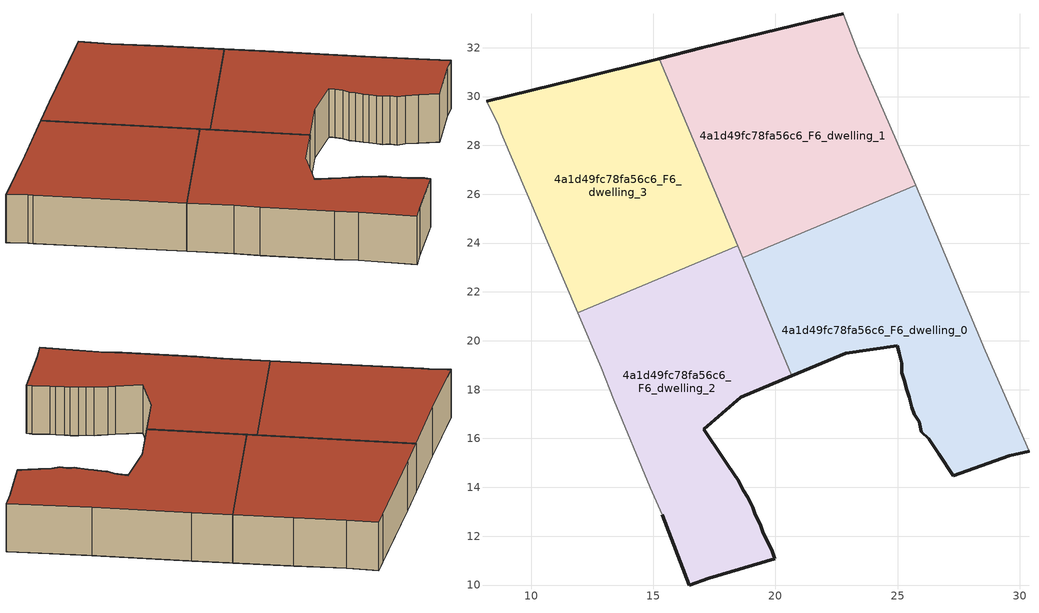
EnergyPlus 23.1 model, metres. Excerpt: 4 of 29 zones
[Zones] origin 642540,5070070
4a1d49fc78fa56c6_F6_dwelling_0
 floor to 4a1d49fc78fa56c6_F5_dwelling_0 (EU_floor_Construction): 30.38,15.48 28.58,19.59 26.58,24.39 25.74,26.36 18.65,23.39 20.67,18.57 22.88,19.49 24.98,19.79 25.08,19.49 25.18,19.09 25.18,18.69 25.28,18.38 25.38,17.99 25.48,17.68 25.58,17.29 25.68,16.99 25.88,16.68 25.98,16.28 26.28,15.98 26.68,15.38 27.28,14.48 29.58,15.28 z18
 wall outside (EU_wall_Construction): 30.38,15.48 29.58,15.28 27.28,14.48 26.68,15.38 26.28,15.98 25.98,16.28 25.88,16.68 25.68,16.99 25.58,17.29 25.48,17.68 25.38,17.99 25.28,18.38 25.18,18.69 25.18,19.09 25.08,19.49 24.98,19.79 22.88,19.49 20.67,18.57 z18:21
 wall to 4a1d49fc78fa56c6_F6_dwelling_1 (EU_wall_Construction): 18.65,23.39 25.74,26.36 z18:21
 wall adiabatic (EU_wall_Construction): 25.74,26.36 26.58,24.39 28.58,19.59 30.38,15.48 z18:21
 wall to 4a1d49fc78fa56c6_F6_dwelling_2 (EU_wall_Construction): 20.67,18.57 18.65,23.39 z18:21
 roof outside (EU_roof_Construction): 26.58,24.39 28.58,19.59 30.38,15.48 29.58,15.28 27.28,14.48 26.68,15.38 26.28,15.98 25.98,16.28 25.88,16.68 25.68,16.99 25.58,17.29 25.48,17.68 25.38,17.99 25.28,18.38 25.18,18.69 25.18,19.09 25.08,19.49 24.98,19.79 22.88,19.49 20.67,18.57 18.65,23.39 25.74,26.36 z21
4a1d49fc78fa56c6_F6_dwelling_1
 floor to 4a1d49fc78fa56c6_F5_dwelling_1 (EU_floor_Construction): 25.74,26.36 24.48,29.29 23.38,31.8 22.78,33.4 21.98,33.2 16.97,32 15.23,31.55 18.65,23.39 z18
 wall outside (EU_wall_Construction): 15.23,31.55 16.97,32 21.98,33.2 22.78,33.4 z18:21
 wall adiabatic (EU_wall_Construction): 22.78,33.4 23.38,31.8 24.48,29.29 25.74,26.36 z18:21
 wall to 4a1d49fc78fa56c6_F6_dwelling_3 (EU_wall_Construction): 18.45,23.88 15.23,31.55 z18:21
 wall to 4a1d49fc78fa56c6_F6_dwelling_2 (EU_wall_Construction): 18.65,23.39 18.45,23.88 z18:21
 roof outside (EU_roof_Construction): 23.38,31.8 24.48,29.29 25.74,26.36 18.65,23.39 15.23,31.55 16.97,32 21.98,33.2 22.78,33.4 z21
4a1d49fc78fa56c6_F6_dwelling_2
 floor to 4a1d49fc78fa56c6_F5_dwelling_2 (EU_floor_Construction): 19.97,11.08 19.87,11.38 19.47,12.18 19.37,12.48 19.17,12.88 19.07,13.18 18.87,13.58 18.67,13.88 18.47,14.29 18.07,14.88 17.87,15.18 17.07,16.39 18.57,17.69 20.67,18.57 18.45,23.88 11.91,21.14 12.87,18.89 13.37,17.59 14.87,13.99 15.37,12.88 16.47,9.98 17.27,10.28 z18
 wall outside (EU_wall_Construction): 20.67,18.57 18.57,17.69 17.07,16.39 17.87,15.18 18.07,14.88 18.47,14.29 18.67,13.88 18.87,13.58 19.07,13.18 19.17,12.88 19.37,12.48 19.47,12.18 19.87,11.38 19.97,11.08 17.27,10.28 16.47,9.98 15.37,12.88 z18:21
 wall adiabatic (EU_wall_Construction): 15.37,12.88 14.87,13.99 13.37,17.59 12.87,18.89 11.91,21.14 z18:21
 wall to 4a1d49fc78fa56c6_F6_dwelling_3 (EU_wall_Construction): 11.91,21.14 18.45,23.88 z18:21
 roof outside (EU_roof_Construction): 18.45,23.88 20.67,18.57 18.57,17.69 17.07,16.39 17.87,15.18 18.07,14.88 18.47,14.29 18.67,13.88 18.87,13.58 19.07,13.18 19.17,12.88 19.37,12.48 19.47,12.18 19.87,11.38 19.97,11.08 17.27,10.28 16.47,9.98 15.37,12.88 14.87,13.99 13.37,17.59 12.87,18.89 11.91,21.14 z21
4a1d49fc78fa56c6_F6_dwelling_3
 floor to 4a1d49fc78fa56c6_F5_dwelling_3 (EU_floor_Construction): 18.45,23.88 15.23,31.55 11.87,30.7 8.17,29.8 8.67,28.8 8.77,28.5 11.91,21.14 z18
 wall outside (EU_wall_Construction): 8.17,29.8 11.87,30.7 15.23,31.55 z18:21
 wall adiabatic (EU_wall_Construction): 11.91,21.14 8.77,28.5 8.67,28.8 8.17,29.8 z18:21
 roof outside (EU_roof_Construction): 15.23,31.55 18.45,23.88 11.91,21.14 8.77,28.5 8.67,28.8 8.17,29.8 11.87,30.7 z21
[Building]
EU S2 Campaign: North Axis=0; Terrain=City; Solar Distribution=FullExterior
[Site:Location]
Lyon-Bron: Latitude=45.75; Longitude=5; Time Zone=1; Elevation=198
[SizingPeriod:WeatherFileDays]
AnnualSizingPeriod: Begin Month=1; Begin Day of Month=1; End Month=12; End Day of Month=31; Day of Week for Start Day=Monday; Use Weather File Daylight Saving Period=No; Use Weather File Rain and Snow Indicators=No
[MATERIAL]
EU_InternalMass_Material: Roughness=MediumRough; Thickness=0.1; Conductivity=1; Density=1800; Specific Heat=900; Thermal Absorptance=0.9; Solar Absorptance=0.7; Visible Absorptance=0.7
[MATERIAL:NOMASS] Roughness=MediumRough; Thermal Absorptance=0.9; Solar Absorptance=0.7; Visible Absorptance=0.7
Name | Thermal Resistance
EU_wall_NoMass | 0.776494
EU_roof_NoMass | 0.486893
EU_floor_NoMass | 0.421597
[CONSTRUCTION]
EU_wall_Construction: EU_wall_NoMass
EU_roof_Construction: EU_roof_NoMass
EU_floor_Construction: EU_floor_NoMass
EU_InternalMass_Construction: EU_InternalMass_Material
[ZONE] Type=1; Multiplier=1; Ceiling Height=autocalculate; Floor Area=autocalculate; Part of Total Floor Area=Yes
Name | Volume
4a1d49fc78fa56c6_F6_dwelling_0 | 189.323
4a1d49fc78fa56c6_F6_dwelling_1; 4a1d49fc78fa56c6_F6_dwelling_3 | 189.33
4a1d49fc78fa56c6_F6_dwelling_2 | 189.329
[INTERNALMASS] Construction=EU_InternalMass_Construction
Name | Zone or ZoneList | Surface Area
4a1d49fc78fa56c6_F6_dwelling_0_EU_InternalMass | 4a1d49fc78fa56c6_F6_dwelling_0 | 63.1072
4a1d49fc78fa56c6_F6_dwelling_1_EU_InternalMass | 4a1d49fc78fa56c6_F6_dwelling_1 | 63.1102
4a1d49fc78fa56c6_F6_dwelling_2_EU_InternalMass | 4a1d49fc78fa56c6_F6_dwelling_2 | 63.1099
4a1d49fc78fa56c6_F6_dwelling_3_EU_InternalMass | 4a1d49fc78fa56c6_F6_dwelling_3 | 63.1102
[OTHEREQUIPMENT] Fuel Type=Electricity; Design Level Calculation Method=Watts/Area; Power per Zone Floor Area=1; Fraction Latent=0; Fraction Radiant=0; Fraction Lost=0; Carbon Dioxide Generation Rate=0; EndUse Subcategory=EU_Step8_InternalGains
Name | Zone or ZoneList or Space or SpaceList | Schedule
EU_Step8_InternalGain_4a1d49fc78fa56c6_F6_dwelling_0_f000 | 4a1d49fc78fa56c6_F6_dwelling_0 | EU_Step8_GainSchedule_4a1d49fc78fa56c6_F6_dwelling_0_f000
EU_Step8_InternalGain_4a1d49fc78fa56c6_F6_dwelling_1_f000 | 4a1d49fc78fa56c6_F6_dwelling_1 | EU_Step8_GainSchedule_4a1d49fc78fa56c6_F6_dwelling_1_f000
EU_Step8_InternalGain_4a1d49fc78fa56c6_F6_dwelling_2_f000 | 4a1d49fc78fa56c6_F6_dwelling_2 | EU_Step8_GainSchedule_4a1d49fc78fa56c6_F6_dwelling_2_f000
EU_Step8_InternalGain_4a1d49fc78fa56c6_F6_dwelling_3_f000 | 4a1d49fc78fa56c6_F6_dwelling_3 | EU_Step8_GainSchedule_4a1d49fc78fa56c6_F6_dwelling_3_f000
[ZONEVENTILATION:DESIGNFLOWRATE] Schedule=EU_AlwaysOn; Design Flow Rate Calculation Method=AirChanges/Hour; Air Changes per Hour=0.693814; Ventilation Type=Natural; Fan Pressure Rise=0; Fan Total Efficiency=1; Constant Term Coefficient=1; Temperature Term Coefficient=0; Velocity Term Coefficient=0; Velocity Squared Term Coefficient=0; Minimum Indoor Temperature=-100; Maximum Indoor Temperature=100; Delta Temperature=-100; Minimum Outdoor Temperature=-100; Maximum Outdoor Temperature=100; Maximum Wind Speed=40
Name | Zone or ZoneList or Space or SpaceList
EU_ConstantAir_4a1d49fc78fa56c6_F6_dwelling_0 | 4a1d49fc78fa56c6_F6_dwelling_0
EU_ConstantAir_4a1d49fc78fa56c6_F6_dwelling_1 | 4a1d49fc78fa56c6_F6_dwelling_1
EU_ConstantAir_4a1d49fc78fa56c6_F6_dwelling_2 | 4a1d49fc78fa56c6_F6_dwelling_2
EU_ConstantAir_4a1d49fc78fa56c6_F6_dwelling_3 | 4a1d49fc78fa56c6_F6_dwelling_3
[HVACTEMPLATE:ZONE:IDEALLOADSAIRSYSTEM] System Availability Schedule=EU_AlwaysOn; Maximum Heating Supply Air Temperature=50; Minimum Cooling Supply Air Temperature=13; Maximum Heating Supply Air Humidity Ratio=0.0156; Minimum Cooling Supply Air Humidity Ratio=0.0077; Heating Limit=NoLimit; Cooling Limit=NoLimit; Heating Availability Schedule=EU_AlwaysOn; Cooling Availability Schedule=EU_CoolingOff; Dehumidification Control Type=ConstantSensibleHeatRatio; Cooling Sensible Heat Ratio=0.7; Dehumidification Setpoint=60; Humidification Control Type=None; Humidification Setpoint=30; Outdoor Air Method=None; Outdoor Air Flow Rate per Person=0.00944; Outdoor Air Flow Rate per Zone Floor Area=0; Outdoor Air Flow Rate per Zone=0; Demand Controlled Ventilation Type=None; Outdoor Air Economizer Type=NoEconomizer; Heat Recovery Type=None; Sensible Heat Recovery Effectiveness=0.7; Latent Heat Recovery Effectiveness=0.65
Name | Template Thermostat
4a1d49fc78fa56c6_F6_dwelling_0 | EU_HeatOnly_4a1d49fc78fa56c6_F6_dwelling_0
4a1d49fc78fa56c6_F6_dwelling_1 | EU_HeatOnly_4a1d49fc78fa56c6_F6_dwelling_1
4a1d49fc78fa56c6_F6_dwelling_2 | EU_HeatOnly_4a1d49fc78fa56c6_F6_dwelling_2
4a1d49fc78fa56c6_F6_dwelling_3 | EU_HeatOnly_4a1d49fc78fa56c6_F6_dwelling_3
[SIZING:ZONE] Zone Cooling Design Supply Air Temperature Input Method=SupplyAirTemperature; Zone Cooling Design Supply Air Temperature=13; Zone Heating Design Supply Air Temperature Input Method=SupplyAirTemperature; Zone Heating Design Supply Air Temperature=50; Zone Cooling Design Supply Air Humidity Ratio=0.008; Zone Heating Design Supply Air Humidity Ratio=0.008; Cooling Design Air Flow Method=DesignDay; Cooling Design Air Flow Rate=0; Cooling Minimum Air Flow per Zone Floor Area=0.000762; Cooling Minimum Air Flow=0; Cooling Minimum Air Flow Fraction=0.2; Heating Design Air Flow Method=DesignDay; Heating Design Air Flow Rate=0; Heating Maximum Air Flow per Zone Floor Area=0.002032; Heating Maximum Air Flow=0.141576; Heating Maximum Air Flow Fraction=0.3; Account for Dedicated Outdoor Air System=No; Dedicated Outdoor Air System Control Strategy=NeutralSupplyAir; Dedicated Outdoor Air Low Setpoint Temperature for Design=autosize; Dedicated Outdoor Air High Setpoint Temperature for Design=autosize; Zone Load Sizing Method=Sensible Load Only No Latent Load; Zone Latent Cooling Design Supply Air Humidity Ratio Input Method=HumidityRatioDifference; Zone Cooling Design Supply Air Humidity Ratio Difference=0.005; Zone Latent Heating Design Supply Air Humidity Ratio Input Method=HumidityRatioDifference; Zone Humidification Design Supply Air Humidity Ratio Difference=0.005
4a1d49fc78fa56c6_F6_dwelling_0; 4a1d49fc78fa56c6_F6_dwelling_1; 4a1d49fc78fa56c6_F6_dwelling_2; 4a1d49fc78fa56c6_F6_dwelling_3
[SCHEDULE:CONSTANT]
Name | Hourly Value
EU_AlwaysOn | 1
EU_CoolingOff | 0
[SCHEDULE:FILE] Column Number=1; Rows to Skip at Top=0; Number of Hours of Data=8760; Column Separator=Comma; Interpolate to Timestep=No; Minutes per Item=60; Adjust Schedule for Daylight Savings=Yes
Name | File
EU_Step8_GainSchedule_4a1d49fc78fa56c6_F6_dwelling_0_f000 | ../../schedules/4a1d49fc78fa56c6/4a1d49fc78fa56c6_F6_dwelling_0_f000_gain.csv
EU_Step8_GainSchedule_4a1d49fc78fa56c6_F6_dwelling_1_f000 | ../../schedules/4a1d49fc78fa56c6/4a1d49fc78fa56c6_F6_dwelling_1_f000_gain.csv
EU_Step8_GainSchedule_4a1d49fc78fa56c6_F6_dwelling_2_f000 | ../../schedules/4a1d49fc78fa56c6/4a1d49fc78fa56c6_F6_dwelling_2_f000_gain.csv
EU_Step8_GainSchedule_4a1d49fc78fa56c6_F6_dwelling_3_f000 | ../../schedules/4a1d49fc78fa56c6/4a1d49fc78fa56c6_F6_dwelling_3_f000_gain.csv
